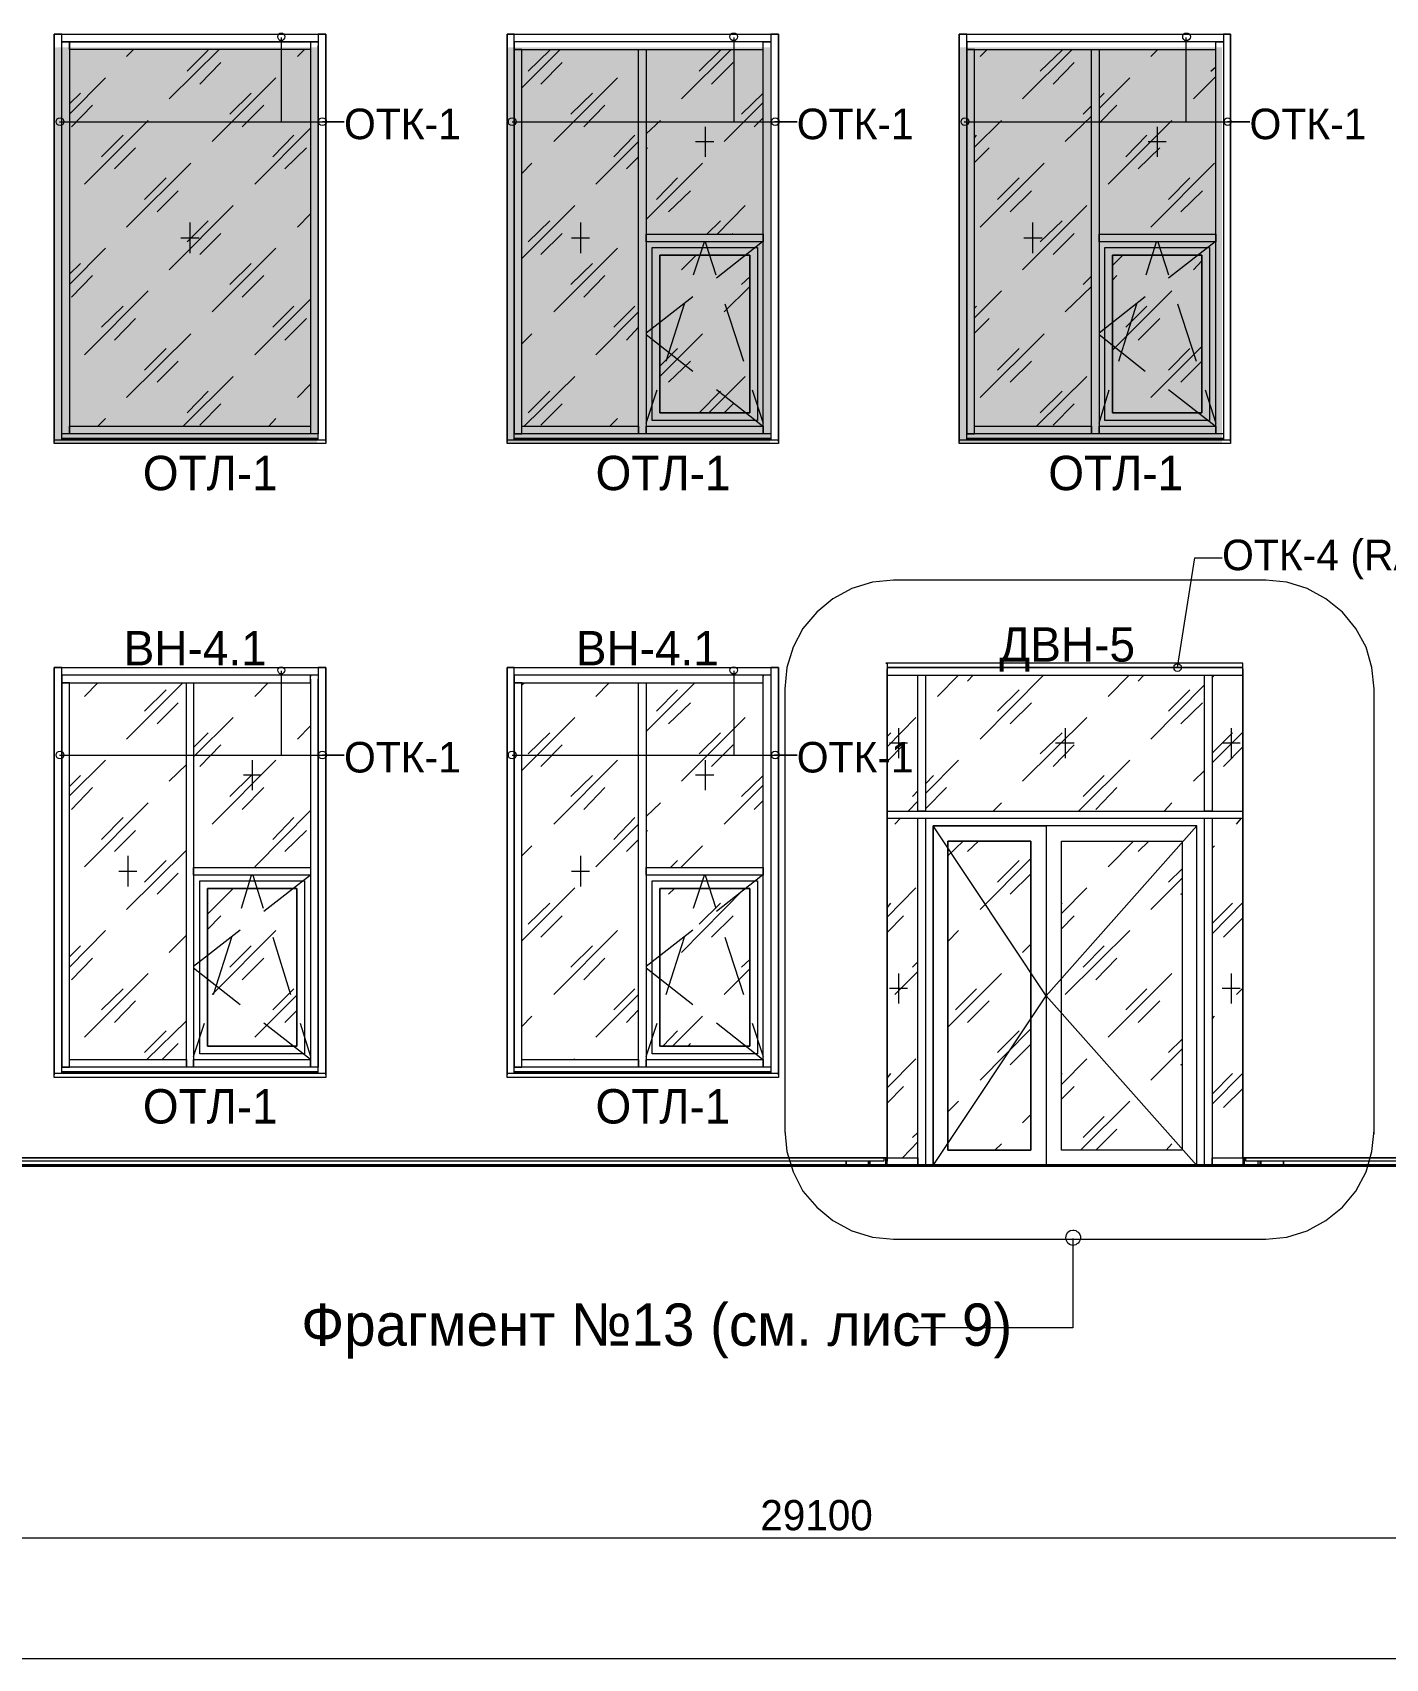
# Model space of a CAD drawing. Header units: millimetres. Extents: x 2294 to 908349, y -83289 to 219220.
# Drawn here: x 379870 to 389132, y 12068 to 23201 of the extents above; entities that cross this region are included whole.
import ezdxf

# ---------------------------------------------------------------- set-up
doc = ezdxf.new("R2010")
doc.units = ezdxf.units.MM
doc.layers.add('PDF _Геометрия', color=7, linetype='Continuous')
doc.layers.add('PDF _Текст', color=7, linetype='Continuous')

msp = doc.modelspace()

# ---------------------------------------------------------------- hatches: boundary and pattern name
at = {"transparency": 33554551}
h = msp.add_hatch(color=3, dxfattribs=at)
h.dxf.hatch_style = 1
h.paths.add_polyline_path([(380019.4, 23100.3), (381818.4, 23100.3), (381818.4, 20386.9), (380019.4, 20386.9)])
h = msp.add_hatch(color=3, dxfattribs=at)
h.dxf.hatch_style = 1
h.paths.add_polyline_path([(383118.8, 23100.3), (384917.8, 23100.3), (384917.8, 20386.9), (383118.8, 20386.9)])
h = msp.add_hatch(color=3, dxfattribs=at)
h.dxf.hatch_style = 1
h.paths.add_polyline_path([(386213.9, 23100.3), (388012.9, 23100.3), (388012.9, 20386.9), (386213.9, 20386.9)])

# ---------------------------------------------------------------- linework, layer by layer
at = {"layer": 'PDF _Геометрия', "lineweight": 9}
for points in [[(388154.9, 15495.1), (388176.7, 15495.1), (392255.4, 15495.1), (392255.4, 18852.5), (394423.7, 18852.5), (394423.7, 15495.1), (395044.5, 15495.1), (395044.5, 18852.5), (396487.1, 18852.5), (396487.1, 15495.1), (399743.9, 15495.1), (399743.9, 27525.7), (399743.9, 29698.4), (399743.9, 15442.7)], [(385956, 18852.5), (387918.8, 18852.5), (388154.9, 18852.5), (385719.9, 18852.5), (388154.9, 18852.5), (388154.9, 18883.1), (385719.9, 18883.1), (385719.9, 18852.5), (385719.9, 15495.1), (369833.6, 15495.1), (369833.6, 27525.7), (369811.7, 27525.7), (369811.7, 15495.1), (333086.1, 15495.1)], [(380071.8, 20408.8), (380071.8, 20478.7), (380071.8, 23110.4), (380071.8, 23189.1), (380019.4, 23189.1), (380019.4, 23110.4), (380019.4, 20478.7), (380019.4, 20400), (380019.4, 23189.1), (381877.3, 23189.1), (381877.3, 20400), (381877.3, 20478.7), (381877.3, 23110.4), (381877.3, 23189.1), (381824.8, 23189.1), (381824.8, 23110.4)], [(381571.3, 23167.2), (381571.3, 22590.2), (382004, 22590.2), (381855.4, 22590.2)], [(383166.9, 20408.8), (383166.9, 20478.7), (383166.9, 21794.6), (383166.9, 20452.5), (383219.3, 20452.5), (383219.3, 21794.6), (383219.3, 23084.2), (383166.9, 23084.2), (383166.9, 21794.6), (383166.9, 23110.4), (383166.9, 23189.1), (383118.8, 23189.1), (383118.8, 23110.4), (383118.8, 21794.6), (383118.8, 20478.7), (383118.8, 20400), (383118.8, 23189.1), (384976.7, 23189.1), (384976.7, 20400), (384976.7, 20478.7), (384976.7, 21794.6), (384976.7, 23110.4), (384976.7, 23189.1), (384924.3, 23189.1), (384924.3, 23110.4), (384924.3, 21794.6), (384924.3, 20478.7), (384924.3, 20408.8)], [(384670.7, 23167.2), (384670.7, 22590.2), (385103.5, 22590.2), (384950.5, 22590.2)], [(386266.3, 20408.8), (386266.3, 20478.7), (386266.3, 21794.6), (386266.3, 20452.5), (386318.8, 20452.5), (386318.8, 21794.6), (386318.8, 23084.2), (386266.3, 23084.2), (386266.3, 21794.6), (386266.3, 23110.4), (386266.3, 23189.1), (386213.9, 23189.1), (386213.9, 23110.4), (386213.9, 21794.6), (386213.9, 20478.7), (386213.9, 20400), (386213.9, 23189.1), (388071.8, 23189.1), (388071.8, 20400), (388071.8, 20478.7), (388071.8, 21794.6), (388071.8, 23110.4), (388071.8, 23189.1), (388023.7, 23189.1), (388023.7, 23110.4), (388023.7, 21794.6), (388023.7, 20478.7), (388023.7, 20408.8)], [(387765.8, 23167.2), (387765.8, 22590.2), (388202.9, 22590.2), (388049.9, 22590.2)], [(381824.8, 20452.5), (380071.8, 20452.5), (380071.8, 23110.4), (380071.8, 23136.6), (380124.3, 23136.6), (380124.3, 23110.4), (380124.3, 20452.5), (380071.8, 20452.5)], [(380513.3, 23036.1), (380561.4, 23084.2)], [(380806.2, 22747.6), (381147.2, 23084.2)], [(380928.6, 22935.5), (381072.9, 23079.8)], [(381684.9, 23036.1), (381733, 23084.2)], [(381772.4, 23136.6), (381824.8, 23136.6)], [(381772.4, 23136.6), (381772.4, 23110.4)], [(381772.4, 23110.4), (381772.4, 20452.5)], [(381824.8, 20408.8), (381824.8, 20478.7), (381824.8, 23110.4), (381824.8, 20452.5)], [(383219.3, 22821.9), (383481.6, 23084.2)], [(383263.1, 22935.5), (383411.7, 23079.8)], [(384312.2, 22747.6), (384653.2, 23084.2)], [(384434.6, 22935.5), (384578.9, 23079.8)], [(386358.1, 23036.1), (386406.2, 23084.2)], [(386646.7, 22747.6), (386987.6, 23084.2)], [(386769.1, 22935.5), (386917.7, 23079.8)], [(387525.3, 23036.1), (387573.4, 23084.2)], [(381016.1, 22848.1), (381160.3, 22996.8)], [(383350.5, 22848.1), (383494.8, 22996.8)], [(384517.7, 22848.1), (384666.3, 22996.8)], [(386856.5, 22848.1), (387000.8, 22996.8)], [(387936.3, 22935.5), (387971.2, 22966.2)], [(380124.3, 22642.7), (380369.1, 22891.8)], [(381099.1, 22454.7), (381536.3, 22891.8)], [(383437.9, 22454.7), (383875.1, 22891.8)], [(387171.2, 22682), (387381.1, 22891.8)], [(387818.2, 22747.6), (387971.2, 22900.6)], [(380124.3, 22712.6), (380198.6, 22786.9)], [(381221.5, 22642.7), (381365.8, 22786.9)], [(383556, 22642.7), (383704.6, 22786.9)], [(384605.1, 22454.7), (384871.8, 22721.3)], [(384723.2, 22642.7), (384871.8, 22786.9)], [(387171.2, 22751.9), (387206.2, 22786.9)], [(380137.4, 22555.2), (380281.6, 22703.9)], [(381304.6, 22555.2), (381453.2, 22703.9)], [(383643.4, 22555.2), (383787.6, 22703.9)], [(384810.6, 22555.2), (384871.8, 22616.4)], [(386939.6, 22454.7), (387118.8, 22629.5)], [(387062, 22642.7), (387118.8, 22699.5)], [(387171.2, 22581.5), (387293.7, 22703.9)], [(380054.3, 22590.2), (382004, 22590.2)], [(380224.8, 22161.8), (380662, 22598.9)], [(380342.8, 22349.8), (380491.5, 22498.4)], [(381392, 22161.8), (381772.4, 22546.5)], [(381514.4, 22349.8), (381658.7, 22498.4)], [(383153.8, 22590.2), (385103.5, 22590.2)], [(383848.9, 22349.8), (383993.1, 22498.4)], [(384071.8, 22507.1), (384168, 22598.9)], [(384474, 22555.2), (384474, 22349.8)], [(386248.8, 22590.2), (388202.9, 22590.2)], [(386318.8, 22415.3), (386502.4, 22598.9)], [(386318.8, 22480.9), (386331.9, 22498.4)], [(387232.5, 22161.8), (387669.6, 22598.9)], [(387354.9, 22349.8), (387499.1, 22498.4)], [(387569.1, 22555.2), (387569.1, 22349.8)], [(380430.3, 22266.7), (380574.5, 22411)], [(381597.5, 22266.7), (381746.1, 22411)], [(383726.4, 22161.8), (384019.3, 22454.7)], [(384071.8, 22402.2), (384080.5, 22411)], [(384408.4, 22454.7), (384535.2, 22454.7)], [(386318.8, 22310.4), (386419.3, 22411)], [(387437.9, 22266.7), (387586.5, 22411)], [(387507.9, 22454.7), (387630.3, 22454.7)], [(380513.3, 21868.9), (380954.9, 22306)], [(383219.3, 22236.1), (383289.3, 22306)], [(383936.3, 22266.7), (384019.3, 22349.8)], [(384071.8, 21921.3), (384456.5, 22306)], [(386358.1, 21868.9), (386795.3, 22306)], [(387525.3, 21868.9), (387962.5, 22306)], [(380635.7, 22056.9), (380784.4, 22205.5)], [(384141.7, 22056.9), (384286, 22205.5)], [(386476.2, 22056.9), (386624.8, 22205.5)], [(387647.7, 22056.9), (387792, 22205.5)], [(380723.2, 21973.8), (380867.4, 22118.1)], [(384224.8, 21973.8), (384373.4, 22118.1)], [(386563.6, 21973.8), (386707.9, 22118.1)], [(387730.8, 21973.8), (387879.4, 22118.1)], [(380806.2, 21576), (381243.4, 22017.5)], [(381684.9, 21868.9), (381772.4, 21960.7)], [(383219.3, 21654.7), (383582.2, 22017.5)], [(384557, 21820.8), (384749.4, 22017.5)], [(386646.7, 21576), (387088.2, 22017.5)], [(380928.6, 21768.3), (381072.9, 21912.6)], [(380946.1, 21899.5), (380946.1, 21689.7)], [(381016.1, 21680.9), (381160.3, 21825.2)], [(383263.1, 21768.3), (383411.7, 21912.6)], [(383350.5, 21680.9), (383494.8, 21825.2)], [(383621.5, 21899.5), (383621.5, 21689.7)], [(384487.1, 21820.8), (384578.9, 21912.6)], [(384657.6, 21820.8), (384666.3, 21825.2)], [(386716.6, 21899.5), (386716.6, 21689.7)], [(386769.1, 21768.3), (386917.7, 21912.6)], [(386856.5, 21680.9), (387000.8, 21825.2)], [(380124.3, 21475.4), (380369.1, 21724.6)], [(380884.9, 21794.6), (381011.7, 21794.6)], [(381099.1, 21287.5), (381536.3, 21724.6)], [(383437.9, 21287.5), (383875.1, 21724.6)], [(383560.3, 21794.6), (383682.7, 21794.6)], [(384395.3, 21541), (384469.6, 21768.3)], [(384474, 21768.3), (384548.3, 21541)], [(384867.4, 21768.3), (384552.7, 21519.2)], [(386655.4, 21794.6), (386782.2, 21794.6)], [(387494.7, 21541), (387564.7, 21768.3)], [(387573.4, 21768.3), (387647.7, 21541)], [(387966.9, 21768.3), (387647.7, 21519.2)], [(380124.3, 21545.4), (380198.6, 21619.7)], [(381221.5, 21475.4), (381365.8, 21619.7)], [(383556, 21475.4), (383704.6, 21619.7)], [(384312.2, 21576), (384412.8, 21676.5)], [(387263.1, 21606.6), (387333, 21676.5)], [(387818.2, 21576), (387875.1, 21637.2)], [(380137.4, 21388), (380281.6, 21536.6)], [(381304.6, 21388), (381453.2, 21536.6)], [(383643.4, 21388), (383787.6, 21536.6)], [(384723.2, 21475.4), (384780, 21527.9)], [(387062, 21475.4), (387118.8, 21532.3)], [(387263.1, 21506), (387293.7, 21536.6)], [(380224.8, 20994.6), (380662, 21431.7)], [(384390.9, 21392.4), (384071.8, 21143.2)], [(384163.6, 21431.7), (384168, 21431.7)], [(384605.1, 21287.5), (384780, 21462.3)], [(386318.8, 21248.1), (386502.4, 21431.7)], [(386939.6, 21287.5), (387118.8, 21462.3)], [(387486, 21392.4), (387171.2, 21143.2)], [(387263.1, 21025.2), (387669.6, 21431.7)], [(380342.8, 21182.5), (380491.5, 21326.8)], [(381392, 20994.6), (381772.4, 21374.9)], [(381514.4, 21182.5), (381658.7, 21326.8)], [(383726.4, 20994.6), (384019.3, 21287.5)], [(383848.9, 21182.5), (383993.1, 21326.8)], [(384207.3, 20950.9), (384334.1, 21344.3)], [(384609.5, 21344.3), (384736.3, 20950.9)], [(386318.8, 21313.7), (386331.9, 21326.8)], [(387306.8, 20950.9), (387429.2, 21344.3)], [(387354.9, 21182.5), (387499.1, 21326.8)], [(387709, 21344.3), (387835.7, 20950.9)], [(380430.3, 21095.1), (380574.5, 21243.8)], [(381597.5, 21095.1), (381746.1, 21243.8)], [(383936.3, 21095.1), (384019.3, 21182.5)], [(386318.8, 21143.2), (386419.3, 21243.8)], [(387437.9, 21095.1), (387586.5, 21243.8)], [(380513.3, 20701.7), (380954.9, 21138.8)], [(383219.3, 21068.9), (383289.3, 21138.8)], [(384390.9, 20880.9), (384071.8, 21130.1)], [(384163.6, 20845.9), (384456.5, 21138.8)], [(386358.1, 20701.7), (386795.3, 21138.8)], [(387486, 20880.9), (387171.2, 21130.1)], [(387525.3, 20701.7), (387875.1, 21051.4)], [(380635.7, 20889.7), (380784.4, 21038.3)], [(380723.2, 20806.6), (380867.4, 20950.9)], [(384163.6, 20915.9), (384286, 21038.3)], [(384224.8, 20806.6), (384373.4, 20950.9)], [(386476.2, 20889.7), (386624.8, 21038.3)], [(386563.6, 20806.6), (386707.9, 20950.9)], [(387647.7, 20889.7), (387792, 21038.3)], [(387730.8, 20806.6), (387875.1, 20950.9)], [(380902.4, 20505), (381243.4, 20845.9)], [(383236.8, 20505), (383582.2, 20845.9)], [(384500.2, 20596.8), (384749.4, 20845.9)], [(386742.8, 20505), (387088.2, 20845.9)], [(380928.6, 20596.8), (381072.9, 20745.4)], [(381684.9, 20701.7), (381772.4, 20793.5)], [(383263.1, 20596.8), (383411.7, 20745.4)], [(384071.8, 20526.8), (384146.1, 20754.1)], [(384434.6, 20596.8), (384578.9, 20745.4)], [(384867.4, 20505), (384552.7, 20754.1)], [(384797.5, 20754.1), (384871.8, 20526.8)], [(386769.1, 20596.8), (386917.7, 20745.4)], [(387171.2, 20526.8), (387241.2, 20754.1)], [(387966.9, 20505), (387647.7, 20754.1)], [(387896.9, 20754.1), (387971.2, 20526.8)], [(381016.1, 20513.7), (381160.3, 20658)], [(383350.5, 20513.7), (383494.8, 20658)], [(384605.1, 20596.8), (384666.3, 20658)], [(386856.5, 20513.7), (387000.8, 20658)], [(380316.6, 20505), (380369.1, 20557.4)], [(381488.2, 20505), (381536.3, 20557.4)], [(383822.6, 20505), (383875.1, 20557.4)], [(381877.3, 20413.2), (381877.3, 20408.8), (380019.4, 20408.8), (380019.4, 20413.2)], [(381877.3, 20408.8), (381877.3, 20386.9), (380019.4, 20386.9), (380019.4, 20408.8)], [(380019.4, 20386.9), (380019.4, 20391.3)], [(381824.8, 20421.9), (380071.8, 20421.9), (381824.8, 20421.9)], [(381824.8, 20421.9), (380071.8, 20421.9)], [(381824.8, 20452.5), (381772.4, 20452.5)], [(381877.3, 20391.3), (381877.3, 20386.9)], [(384976.7, 20413.2), (384976.7, 20408.8), (383118.8, 20408.8), (383118.8, 20413.2)], [(384976.7, 20408.8), (384976.7, 20386.9), (383118.8, 20386.9), (383118.8, 20408.8)], [(383118.8, 20386.9), (383118.8, 20391.3)], [(384924.3, 20452.5), (383166.9, 20452.5)], [(384924.3, 20421.9), (383166.9, 20421.9), (384924.3, 20421.9)], [(384924.3, 20421.9), (383166.9, 20421.9)], [(384976.7, 20391.3), (384976.7, 20386.9)], [(388071.8, 20413.2), (388071.8, 20408.8), (386213.9, 20408.8), (386213.9, 20413.2)], [(388071.8, 20408.8), (388071.8, 20386.9), (386213.9, 20386.9), (386213.9, 20408.8)], [(386213.9, 20386.9), (386213.9, 20391.3)], [(388023.7, 20452.5), (386266.3, 20452.5)], [(388023.7, 20421.9), (386266.3, 20421.9), (388023.7, 20421.9)], [(388023.7, 20421.9), (386266.3, 20421.9)], [(388071.8, 20391.3), (388071.8, 20386.9)], [(387709, 18852.5), (387827, 19604.4), (388015, 19604.4)], [(389055.4, 15656.9), (389055.4, 18708.2), (389037.9, 18852.5), (388998.6, 18992.4), (388928.6, 19119.2), (388836.8, 19232.8), (388723.2, 19324.6), (388596.4, 19394.6), (388456.5, 19438.3), (388312.2, 19451.4), (385763.6, 19451.4), (385619.3, 19438.3), (385479.4, 19394.6), (385348.3, 19324.6), (385239, 19232.8), (385142.8, 19119.2), (385077.3, 18992.4), (385033.5, 18852.5), (385020.4, 18708.2), (385020.4, 15670)], [(380071.8, 16072.2), (380071.8, 16142.1), (380071.8, 17458), (380071.8, 16115.9), (380124.3, 16115.9), (380124.3, 17458), (380124.3, 18747.6), (380071.8, 18747.6), (380071.8, 17458), (380071.8, 18773.8), (380071.8, 18852.5), (380019.4, 18852.5), (380019.4, 18773.8), (380019.4, 17458), (380019.4, 16142.1), (380019.4, 16063.4), (380019.4, 18852.5), (381877.3, 18852.5), (381877.3, 16063.4), (381877.3, 16142.1), (381877.3, 17458), (381877.3, 18773.8), (381877.3, 18852.5), (381824.8, 18852.5), (381824.8, 18773.8)], [(381571.3, 18830.6), (381571.3, 18253.6), (382004, 18253.6), (381855.4, 18253.6)], [(383166.9, 16072.2), (383166.9, 16142.1), (383166.9, 17458), (383166.9, 16115.9), (383219.3, 16115.9), (383219.3, 17458), (383219.3, 18747.6), (383166.9, 18747.6), (383166.9, 17458), (383166.9, 18773.8), (383166.9, 18852.5), (383118.8, 18852.5), (383118.8, 18773.8), (383118.8, 17458), (383118.8, 16142.1), (383118.8, 16063.4), (383118.8, 18852.5), (384976.7, 18852.5), (384976.7, 16063.4), (384976.7, 16142.1), (384976.7, 17458), (384976.7, 18773.8), (384976.7, 18852.5), (384924.3, 18852.5), (384924.3, 18773.8), (384924.3, 17458), (384924.3, 16115.9), (384871.8, 16115.9), (384871.8, 17458), (384871.8, 18773.8)], [(384670.7, 18830.6), (384670.7, 18253.6), (385103.5, 18253.6), (384950.5, 18253.6)], [(385719.9, 15495.1), (385719.9, 15473.3), (385715.5, 15473.3), (385711.1, 15477.6), (385711.1, 15482), (385715.5, 15477.6), (385715.5, 15495.1), (385711.1, 15495.1), (385698, 15495.1), (385711.1, 15495.1), (385711.1, 15442.7), (385711.1, 15495.1), (385719.9, 15495.1), (385929.7, 15495.1), (385929.7, 15442.7), (385719.9, 15442.7), (385719.9, 18843.8)], [(385711.1, 18883.1), (385719.9, 18883.1), (385711.1, 18883.1)], [(385719.9, 18883.1), (385719.9, 18883.1)], [(388154.9, 18843.8), (388154.9, 15442.7), (387945, 15442.7), (387945, 15495.1), (388154.9, 15495.1), (388154.9, 18852.5)], [(380224.8, 18655.8), (380316.6, 18747.6)], [(380513.3, 18362.9), (380898, 18747.6)], [(381772.4, 18773.8), (381772.4, 17458), (381772.4, 16115.9), (380972.4, 16115.9), (380972.4, 16168.4), (381772.4, 16168.4)], [(381392, 18655.8), (381483.8, 18747.6)], [(381824.8, 16072.2), (381824.8, 16142.1), (381824.8, 17458), (381824.8, 18773.8), (381824.8, 17458), (381824.8, 16115.9), (381772.4, 16115.9), (381772.4, 16168.4), (381453.2, 16417.5)], [(381772.4, 18800), (381772.4, 18791.3)], [(383219.3, 18734.5), (383236.8, 18747.6)], [(383726.4, 18655.8), (383818.3, 18747.6)], [(384071.8, 18415.3), (384404, 18747.6)], [(384871.8, 18800), (384871.8, 18791.3)], [(384924.3, 18773.8), (384924.3, 17458), (384924.3, 16142.1), (384924.3, 16072.2)], [(385719.9, 18800), (385956, 18800), (387918.8, 18800), (388154.9, 18800)], [(386065.2, 18655.8), (386209.5, 18800)], [(386270.7, 18760.7), (386310, 18800)], [(386358.1, 18362.9), (386790.9, 18800)], [(387232.5, 18655.8), (387376.7, 18800)], [(387437.9, 18760.7), (387477.3, 18800)], [(387525.3, 18362.9), (387892.6, 18734.5)], [(387945, 18782.6), (387958.1, 18800)], [(380635.7, 18555.2), (380784.4, 18699.5)], [(380723.2, 18467.8), (380867.4, 18612.1)], [(384141.7, 18555.2), (384286, 18699.5)], [(384224.8, 18467.8), (384373.4, 18612.1)], [(386476.2, 18555.2), (386624.8, 18699.5)], [(386563.6, 18467.8), (386707.9, 18612.1)], [(387647.7, 18555.2), (387792, 18699.5)], [(387730.8, 18467.8), (387879.4, 18612.1)], [(380972.4, 18240.5), (381243.4, 18511.5)], [(383219.3, 18148.7), (383582.2, 18511.5)], [(384312.2, 18074.4), (384749.4, 18511.5)], [(385719.9, 18310.4), (385916.6, 18511.5)], [(386646.7, 18074.4), (387088.2, 18511.5)], [(380972.4, 18306.1), (381072.9, 18406.6)], [(381684.9, 18362.9), (381772.4, 18454.7)], [(383263.1, 18262.3), (383411.7, 18406.6)], [(384434.6, 18262.3), (384578.9, 18406.6)], [(385719.9, 18380.4), (385746.1, 18406.6)], [(385798.6, 18437.2), (385798.6, 18231.7)], [(386769.1, 18262.3), (386917.7, 18406.6)], [(386939.6, 18437.2), (386939.6, 18231.7)], [(387945, 18201.1), (388154.9, 18411)], [(387945, 18266.7), (388084.9, 18406.6)], [(388076.2, 18437.2), (388076.2, 18231.7)], [(381016.1, 18174.9), (381160.3, 18323.5)], [(383350.5, 18174.9), (383494.8, 18323.5)], [(384517.7, 18174.9), (384666.3, 18323.5)], [(385719.9, 18209.9), (385833.5, 18323.5)], [(385737.4, 18336.7), (385859.8, 18336.7)], [(386856.5, 18174.9), (387000.8, 18323.5)], [(386874, 18336.7), (387000.8, 18336.7)], [(388015, 18336.7), (388137.4, 18336.7)], [(388023.7, 18174.9), (388154.9, 18310.4)], [(380054.3, 18253.6), (382004, 18253.6)], [(380124.3, 17973.8), (380369.1, 18218.6)], [(380806.2, 18074.4), (380924.3, 18188)], [(381099.1, 17781.5), (381536.3, 18218.6)], [(381374.5, 18218.6), (381374.5, 18013.2)], [(383153.8, 18253.6), (385103.5, 18253.6)], [(383437.9, 17781.5), (383875.1, 18218.6)], [(384474, 18218.6), (384474, 18013.2)], [(385982.2, 17991.3), (386209.5, 18218.6)], [(387031.4, 17868.9), (387381.1, 18218.6)], [(387818.2, 18074.4), (387892.6, 18148.7)], [(380124.3, 18039.4), (380198.6, 18113.7)], [(381221.5, 17969.4), (381365.8, 18113.7)], [(381313.3, 18118.1), (381435.7, 18118.1)], [(383556, 17969.4), (383704.6, 18113.7)], [(384408.4, 18118.1), (384535.2, 18118.1)], [(384605.1, 17781.5), (384871.8, 18048.1)], [(384723.2, 17969.4), (384871.8, 18113.7)], [(385982.2, 18056.9), (386039, 18113.7)], [(387062, 17969.4), (387206.2, 18113.7)], [(380137.4, 17882), (380281.6, 18030.6)], [(380224.8, 17488.6), (380662, 17925.7)], [(381304.6, 17882), (381453.2, 18030.6)], [(383643.4, 17882), (383787.6, 18030.6)], [(384071.8, 17833.9), (384168, 17925.7)], [(384810.6, 17882), (384871.8, 17943.2)], [(385864.1, 17868.9), (385929.7, 17938.8)], [(385894.7, 17969.4), (385929.7, 18008.8)], [(385982.2, 17886.4), (386126.4, 18030.6)], [(386445.6, 17868.9), (386502.4, 17925.7)], [(387149.4, 17882), (387293.7, 18030.6)], [(387617.1, 17868.9), (387669.6, 17925.7)], [(380342.8, 17676.5), (380491.5, 17825.2)], [(381392, 17488.6), (381772.4, 17873.3)], [(381514.4, 17676.5), (381658.7, 17825.2)], [(383848.9, 17676.5), (383993.1, 17825.2)], [(385719.9, 17868.9), (385956, 17868.9), (387918.8, 17868.9), (388154.9, 17868.9)], [(385719.9, 17820.8), (385956, 17820.8), (387918.8, 17820.8), (388154.9, 17820.8)], [(385772.3, 17781.5), (385811.7, 17820.8)], [(388111.1, 17781.5), (388146.1, 17820.8)], [(380430.3, 17593.5), (380574.5, 17737.7)], [(381597.5, 17593.5), (381746.1, 17737.7)], [(383726.4, 17488.6), (384019.3, 17781.5)], [(384071.8, 17729), (384080.5, 17737.7)], [(387840.1, 17768.3), (386808.4, 16605.5), (387840.1, 15442.7), (387840.1, 17768.3), (386034.6, 17768.3), (386034.6, 15442.7), (386034.6, 17768.3), (386808.4, 17768.3), (386808.4, 15442.7), (386034.6, 15442.7), (386808.4, 16605.5), (386034.6, 17768.3)], [(380513.3, 17195.7), (380924.3, 17602.2)], [(383219.3, 17562.9), (383289.3, 17632.8)], [(383936.3, 17593.5), (384019.3, 17676.5)], [(384307.9, 17484.2), (384456.5, 17632.8)], [(386135.2, 17562.9), (386240.1, 17663.4)], [(386270.7, 17593.5), (386345, 17663.4)], [(387232.5, 17488.6), (387407.3, 17663.4)], [(387437.9, 17593.5), (387512.2, 17663.4)], [(387945, 17615.3), (387962.5, 17632.8)], [(380522.1, 17562.9), (380522.1, 17353)], [(380635.7, 17383.7), (380784.4, 17532.3)], [(383621.5, 17562.9), (383621.5, 17353)], [(384237.9, 17484.2), (384286, 17532.3)], [(386358.1, 17195.7), (386703.5, 17545.4)], [(386476.2, 17383.7), (386624.8, 17532.3)], [(380460.9, 17458), (380583.3, 17458)], [(380723.2, 17300.6), (380867.4, 17444.9)], [(381300.2, 17204.4), (381370.2, 17431.7)], [(381378.9, 17431.7), (381448.9, 17204.4)], [(381772.4, 17431.7), (381453.2, 17182.6)], [(383560.3, 17458), (383682.7, 17458)], [(384395.3, 17204.4), (384469.6, 17431.7)], [(384474, 17431.7), (384548.3, 17204.4)], [(384867.4, 17431.7), (384552.7, 17182.6)], [(386563.6, 17300.6), (386703.5, 17440.5)], [(387525.3, 17195.7), (387739.6, 17409.9)], [(387647.7, 17383.7), (387739.6, 17475.5)], [(381068.5, 17165.1), (381243.4, 17339.9)], [(383219.3, 16981.5), (383582.2, 17344.3)], [(384224.8, 17300.6), (384264.2, 17339.9)], [(384312.2, 16902.8), (384745, 17339.9)], [(385719.9, 17143.2), (385916.6, 17344.3)], [(386913.3, 17169.4), (387088.2, 17344.3)], [(387730.8, 17300.6), (387739.6, 17305)], [(381068.5, 17230.6), (381072.9, 17239.4)], [(381068.5, 17060.2), (381160.3, 17152)], [(383263.1, 17095.1), (383411.7, 17239.4)], [(383350.5, 17007.7), (383494.8, 17152)], [(384434.6, 17095.1), (384578.9, 17239.4)], [(384517.7, 17007.7), (384666.3, 17152)], [(385719.9, 17208.8), (385746.1, 17239.4)], [(385719.9, 17038.3), (385833.5, 17152)], [(386913.3, 17235), (386917.7, 17239.4)], [(386913.3, 17064.5), (387000.8, 17152)], [(387945, 17029.6), (388154.9, 17243.8)], [(387945, 17099.5), (388084.9, 17239.4)], [(380124.3, 16802.2), (380369.1, 17051.4)], [(381291.5, 17055.8), (380972.4, 16806.6)], [(381099.1, 16614.3), (381536.3, 17051.4)], [(383437.9, 16614.3), (383875.1, 17051.4)], [(384390.9, 17055.8), (384071.8, 16806.6)], [(386135.2, 16977.1), (386209.5, 17051.4)], [(386939.6, 16614.3), (387381.1, 17051.4)], [(388023.7, 17007.7), (388154.9, 17138.8)], [(380124.3, 16872.2), (380198.6, 16946.5)], [(380806.2, 16902.8), (380924.3, 17020.8)], [(381107.9, 16614.3), (381234.7, 17007.7)], [(381221.5, 16802.2), (381365.8, 16946.5)], [(381514.4, 17007.7), (381636.8, 16614.3)], [(383556, 16802.2), (383704.6, 16946.5)], [(384207.3, 16614.3), (384334.1, 17007.7)], [(384609.5, 17007.7), (384736.3, 16614.3)], [(386646.7, 16902.8), (386703.5, 16959.6)], [(387062, 16802.2), (387206.2, 16946.5)], [(380137.4, 16714.8), (380281.6, 16863.4)], [(381304.6, 16714.8), (381453.2, 16863.4)], [(383643.4, 16714.8), (383787.6, 16863.4)], [(384723.2, 16802.2), (384780, 16854.7)], [(385894.7, 16802.2), (385929.7, 16837.2)], [(387149.4, 16714.8), (387293.7, 16863.4)], [(380224.8, 16321.4), (380662, 16758.5)], [(381291.5, 16544.3), (380972.4, 16793.5)], [(384390.9, 16544.3), (384071.8, 16793.5)], [(384163.6, 16758.5), (384168, 16758.5)], [(384605.1, 16614.3), (384780, 16789.1)], [(385772.3, 16614.3), (385929.7, 16771.6)], [(385798.6, 16758.5), (385798.6, 16553.1)], [(386135.2, 16391.3), (386502.4, 16758.5)], [(387232.5, 16321.4), (387669.6, 16758.5)], [(388076.2, 16758.5), (388076.2, 16553.1)], [(380342.8, 16509.3), (380491.5, 16653.6)], [(381392, 16321.4), (381680.6, 16609.9)], [(381514.4, 16509.3), (381658.7, 16653.6)], [(383726.4, 16321.4), (384019.3, 16614.3)], [(383848.9, 16509.3), (383993.1, 16653.6)], [(385737.4, 16658), (385859.8, 16658)], [(386187.6, 16509.3), (386331.9, 16653.6)], [(387354.9, 16509.3), (387499.1, 16653.6)], [(388015, 16658), (388137.4, 16658)], [(388111.1, 16614.3), (388154.9, 16658)], [(380430.3, 16421.9), (380574.5, 16570.5)], [(381597.5, 16421.9), (381680.6, 16505)], [(383936.3, 16421.9), (384019.3, 16509.3)], [(386270.7, 16421.9), (386419.3, 16570.5)], [(387437.9, 16421.9), (387586.5, 16570.5)], [(380653.2, 16168.4), (380924.3, 16435)], [(380972.4, 16190.2), (381046.7, 16417.5)], [(381702.4, 16417.5), (381772.4, 16190.2)], [(383219.3, 16395.7), (383289.3, 16465.6)], [(384071.8, 16190.2), (384146.1, 16417.5)], [(384251, 16260.2), (384456.5, 16465.6)], [(384867.4, 16168.4), (384552.7, 16417.5)], [(384797.5, 16417.5), (384871.8, 16190.2)], [(386358.1, 16028.5), (386703.5, 16378.2)], [(387945, 16448.1), (387962.5, 16465.6)], [(380635.7, 16216.4), (380784.4, 16365.1)], [(380758.1, 16168.4), (380867.4, 16277.6)], [(384185.5, 16260.2), (384286, 16365.1)], [(384356, 16260.2), (384373.4, 16277.6)], [(386476.2, 16216.4), (386624.8, 16365.1)], [(386563.6, 16133.4), (386703.5, 16273.3)], [(387647.7, 16216.4), (387739.6, 16308.2)], [(383573.4, 16168.4), (383582.2, 16172.7)], [(385719.9, 15976), (385916.6, 16172.7)], [(386913.3, 15997.9), (387088.2, 16172.7)], [(387525.3, 16028.5), (387739.6, 16242.7)], [(381877.3, 16076.5), (381877.3, 16072.2), (380019.4, 16072.2), (380019.4, 16076.5)], [(381877.3, 16072.2), (381877.3, 16045.9), (380019.4, 16045.9), (380019.4, 16072.2)], [(380019.4, 16050.3), (380019.4, 16054.7)], [(381824.8, 16115.9), (380071.8, 16115.9)], [(381824.8, 16085.3), (380071.8, 16085.3), (381824.8, 16085.3)], [(381824.8, 16085.3), (380071.8, 16085.3)], [(381877.3, 16054.7), (381877.3, 16050.3)], [(384976.7, 16076.5), (384976.7, 16072.2), (383118.8, 16072.2), (383118.8, 16076.5)], [(384976.7, 16072.2), (384976.7, 16045.9), (383118.8, 16045.9), (383118.8, 16072.2)], [(383118.8, 16050.3), (383118.8, 16054.7)], [(384924.3, 16115.9), (383166.9, 16115.9)], [(384924.3, 16085.3), (383166.9, 16085.3), (384924.3, 16085.3)], [(384924.3, 16085.3), (383166.9, 16085.3)], [(384976.7, 16054.7), (384976.7, 16050.3)], [(385719.9, 16041.6), (385746.1, 16072.2)], [(386913.3, 16067.8), (386917.7, 16072.2)], [(387730.8, 16133.4), (387739.6, 16137.8)], [(387945, 15862.3), (388154.9, 16076.5)], [(387945, 15932.3), (388084.9, 16072.2)], [(385719.9, 15871.1), (385833.5, 15984.7)], [(386913.3, 15897.3), (387000.8, 15984.7)], [(388023.7, 15840.5), (388154.9, 15971.6)], [(386135.2, 15809.9), (386209.5, 15884.2)], [(387044.5, 15547.6), (387381.1, 15884.2)], [(386646.7, 15735.6), (386703.5, 15792.4)], [(387062, 15635), (387206.2, 15779.3)], [(385020.4, 15683.1), (385033.5, 15538.8), (385077.3, 15399), (385142.8, 15267.8), (385239, 15158.5), (385348.3, 15066.7), (385479.4, 14996.8), (385619.3, 14953.1), (385763.6, 14939.9), (388312.2, 14939.9), (388456.5, 14953.1), (388596.4, 14996.8), (388723.2, 15066.7), (388836.8, 15158.5), (388928.6, 15267.8), (388998.6, 15399), (389037.9, 15538.8), (389055.4, 15683.1)], [(385824.8, 15495.1), (385929.7, 15604.4)], [(385894.7, 15635), (385929.7, 15670)], [(386458.7, 15547.6), (386502.4, 15591.3)], [(387149.4, 15547.6), (387293.7, 15691.9)], [(387630.3, 15547.6), (387669.6, 15591.3)], [(333086.1, 15495.1), (385698, 15495.1), (385698, 15473.3), (333086.1, 15473.3)], [(385698, 15482), (385698, 15477.6)], [(385711.1, 15495.1), (385711.1, 15495.1)], [(385711.1, 15495.1), (385711.1, 15495.1)], [(388159.2, 15477.6), (388159.2, 15477.6)], [(388176.7, 15495.1), (388163.6, 15495.1), (388176.7, 15495.1)], [(388163.6, 15495.1), (388163.6, 15495.1)], [(388176.7, 15477.6), (388176.7, 15482)], [(385615, 15442.7), (385593.1, 15442.7), (385593.1, 15473.3)], [(388272.9, 15473.3), (388272.9, 15442.7), (388259.8, 15442.7), (388259.8, 15473.3)], [(388281.6, 15442.7), (388281.6, 15473.3)], [(386992, 14944.3), (386992, 14332.3), (385903.5, 14332.3), (385894.7, 14332.3)], [(320570.3, 12894), (369536.3, 12894), (370104.6, 12894), (400277.2, 12894)], [(320570.3, 12067.8), (400277.2, 12067.8)]]:
    msp.add_lwpolyline(points, dxfattribs=at)
for points in [[(380098, 23136.6), (380071.8, 23136.6), (380071.8, 23189.1), (380098, 23189.1), (381824.8, 23189.1), (381824.8, 23136.6)], [(384045.6, 23136.6), (383166.9, 23136.6), (383166.9, 23084.2), (384045.6, 23084.2), (384871.8, 23084.2), (384871.8, 23136.6), (384045.6, 23136.6), (383193.1, 23136.6), (383166.9, 23136.6), (383166.9, 23189.1), (383193.1, 23189.1), (384045.6, 23189.1), (384898, 23189.1), (384924.3, 23189.1), (384924.3, 23136.6), (384898, 23136.6)], [(387145, 23136.6), (386266.3, 23136.6), (386266.3, 23084.2), (387145, 23084.2), (387971.2, 23084.2), (387971.2, 23136.6), (387145, 23136.6), (386292.6, 23136.6), (386266.3, 23136.6), (386266.3, 23189.1), (386292.6, 23189.1), (387145, 23189.1), (387997.5, 23189.1), (388023.7, 23189.1), (388023.7, 23136.6), (387997.5, 23136.6)], [(381772.4, 23084.2), (380124.3, 23084.2), (380124.3, 23136.6), (381772.4, 23136.6)], [(384071.8, 20452.5), (384019.3, 20452.5), (383219.3, 20452.5), (383219.3, 20505), (384019.3, 20505), (384019.3, 20452.5), (384019.3, 21794.6), (384019.3, 23084.2), (384071.8, 23084.2), (384071.8, 21794.6)], [(384871.8, 23110.4), (384871.8, 23136.6), (384924.3, 23136.6), (384924.3, 23110.4), (384924.3, 21794.6), (384924.3, 20452.5), (384871.8, 20452.5), (384871.8, 21794.6)], [(387171.2, 20452.5), (387118.8, 20452.5), (386318.8, 20452.5), (386318.8, 20505), (387118.8, 20505), (387118.8, 20452.5), (387118.8, 21794.6), (387118.8, 23084.2), (387171.2, 23084.2), (387171.2, 21794.6)], [(387971.2, 23110.4), (387971.2, 23136.6), (388023.7, 23136.6), (388023.7, 23110.4), (388023.7, 21794.6), (388023.7, 20452.5), (387971.2, 20452.5), (387971.2, 21794.6)], [(384871.8, 21768.3), (384071.8, 21768.3), (384071.8, 21820.8), (384871.8, 21820.8)], [(384111.1, 21729), (384832.5, 21729), (384832.5, 20544.3), (384111.1, 20544.3)], [(384832.5, 21729), (384832.5, 20544.3), (384111.1, 20544.3), (384111.1, 21729)], [(387971.2, 21768.3), (387171.2, 21768.3), (387171.2, 21820.8), (387971.2, 21820.8)], [(387210.6, 21729), (387927.5, 21729), (387927.5, 20544.3), (387210.6, 20544.3)], [(387927.5, 21729), (387927.5, 20544.3), (387210.6, 20544.3), (387210.6, 21729)], [(384780, 21676.5), (384163.6, 21676.5), (384163.6, 20596.8), (384780, 20596.8)], [(384163.6, 20596.8), (384163.6, 21676.5), (384780, 21676.5), (384780, 20596.8)], [(387875.1, 21676.5), (387263.1, 21676.5), (387263.1, 20596.8), (387875.1, 20596.8)], [(387263.1, 20596.8), (387263.1, 21676.5), (387875.1, 21676.5), (387875.1, 20596.8)], [(381772.4, 20452.5), (380124.3, 20452.5), (380124.3, 20505), (381772.4, 20505)], [(384871.8, 20452.5), (384071.8, 20452.5), (384071.8, 20505), (384871.8, 20505)], [(387971.2, 20452.5), (387171.2, 20452.5), (387171.2, 20505), (387971.2, 20505)], [(380946.1, 18800), (380071.8, 18800), (380071.8, 18747.6), (380946.1, 18747.6), (381772.4, 18747.6), (381772.4, 18800), (380946.1, 18800), (380098, 18800), (380071.8, 18800), (380071.8, 18852.5), (380098, 18852.5), (380946.1, 18852.5), (381798.6, 18852.5), (381824.8, 18852.5), (381824.8, 18800), (381798.6, 18800)], [(384045.6, 18800), (383166.9, 18800), (383166.9, 18747.6), (384045.6, 18747.6), (384871.8, 18747.6), (384871.8, 18800), (384045.6, 18800), (383193.1, 18800), (383166.9, 18800), (383166.9, 18852.5), (383193.1, 18852.5), (384045.6, 18852.5), (384898, 18852.5), (384924.3, 18852.5), (384924.3, 18800), (384898, 18800)], [(380972.4, 16115.9), (380924.3, 16115.9), (380124.3, 16115.9), (380124.3, 16168.4), (380924.3, 16168.4), (380924.3, 16115.9), (380924.3, 17458), (380924.3, 18747.6), (380972.4, 18747.6), (380972.4, 17458)], [(384071.8, 16115.9), (384019.3, 16115.9), (383219.3, 16115.9), (383219.3, 16168.4), (384019.3, 16168.4), (384019.3, 16115.9), (384019.3, 17458), (384019.3, 18747.6), (384071.8, 18747.6), (384071.8, 17458)], [(385929.7, 17868.9), (385929.7, 18800), (385982.2, 18800), (385982.2, 17868.9)], [(387892.6, 17868.9), (387892.6, 18800), (387945, 18800), (387945, 17868.9)], [(385929.7, 15442.7), (385929.7, 17820.8), (385982.2, 17820.8), (385982.2, 15442.7)], [(387892.6, 15442.7), (387892.6, 17820.8), (387945, 17820.8), (387945, 15442.7)], [(387840.1, 15442.7), (387840.1, 17768.3), (386808.4, 17768.3), (386808.4, 15442.7)], [(386703.5, 17663.4), (386135.2, 17663.4), (386135.2, 15547.6), (386703.5, 15547.6)], [(387739.6, 15547.6), (386913.3, 15547.6), (386913.3, 17663.4), (387739.6, 17663.4)], [(381772.4, 17431.7), (380972.4, 17431.7), (380972.4, 17484.2), (381772.4, 17484.2)], [(384871.8, 17431.7), (384071.8, 17431.7), (384071.8, 17484.2), (384871.8, 17484.2)], [(381016.1, 17392.4), (381733, 17392.4), (381733, 16207.7), (381016.1, 16207.7)], [(381733, 17392.4), (381733, 16207.7), (381016.1, 16207.7), (381016.1, 17392.4)], [(384111.1, 17392.4), (384832.5, 17392.4), (384832.5, 16207.7), (384111.1, 16207.7)], [(384832.5, 17392.4), (384832.5, 16207.7), (384111.1, 16207.7), (384111.1, 17392.4)], [(381680.6, 17339.9), (381068.5, 17339.9), (381068.5, 16260.2), (381680.6, 16260.2)], [(381068.5, 16260.2), (381068.5, 17339.9), (381680.6, 17339.9), (381680.6, 16260.2)], [(384780, 17339.9), (384163.6, 17339.9), (384163.6, 16260.2), (384780, 16260.2)], [(384163.6, 16260.2), (384163.6, 17339.9), (384780, 17339.9), (384780, 16260.2)], [(384871.8, 16115.9), (384071.8, 16115.9), (384071.8, 16168.4), (384871.8, 16168.4)], [(369833.6, 15495.1), (385698, 15495.1)], [(388159.2, 15477.6), (388159.2, 15495.1), (388163.6, 15495.1), (388154.9, 15495.1), (388154.9, 15473.3), (388159.2, 15473.3), (388163.6, 15477.6), (388163.6, 15482)], [(388163.6, 15495.1), (388163.6, 15442.7)], [(388176.7, 15495.1), (392255.4, 15495.1)], [(392255.4, 15473.3), (388176.7, 15473.3), (388176.7, 15495.1), (392255.4, 15495.1)], [(385440.1, 15473.3), (385440.1, 15442.7)], [(385601.9, 15442.7), (385601.9, 15473.3)], [(388434.6, 15442.7), (388434.6, 15473.3)]]:
    msp.add_lwpolyline(points, close=True, dxfattribs=at)
at = {"layer": 'PDF _Геометрия', "color": 171, "lineweight": 9, "true_color": 0x8080ff}
for points in [[(386135.2, 17663.4), (386703.5, 17663.4), (386703.5, 15547.6), (386135.2, 15547.6)], [(386913.3, 15547.6), (386913.3, 17663.4), (387739.6, 17663.4), (387739.6, 15547.6)]]:
    msp.add_lwpolyline(points, close=True, dxfattribs=at)
at = {"layer": 'PDF _Геометрия', "lineweight": 40}
msp.add_lwpolyline([(399888.2, 15442.7), (319805.3, 15442.7)], dxfattribs=at)
at = {"layer": 'PDF _Геометрия', "lineweight": 9}
for points in [[(381549.4, 23171.6), (381549.4, 23189.1), (381558.1, 23197.8), (381571.3, 23197.8)], [(381549.4, 23171.6), (381549.4, 23189.1), (381558.1, 23197.8), (381571.3, 23197.8)], [(381571.3, 23145.4), (381558.1, 23145.4), (381549.4, 23158.5), (381549.4, 23171.6)], [(381571.3, 23145.4), (381558.1, 23145.4), (381549.4, 23158.5), (381549.4, 23171.6)], [(381571.3, 23197.8), (381584.4, 23197.8), (381597.5, 23189.1), (381597.5, 23171.6)], [(381571.3, 23197.8), (381584.4, 23197.8), (381597.5, 23189.1), (381597.5, 23171.6)], [(381597.5, 23171.6), (381597.5, 23158.5), (381584.4, 23145.4), (381571.3, 23145.4)], [(381597.5, 23171.6), (381597.5, 23158.5), (381584.4, 23145.4), (381571.3, 23145.4)], [(384644.5, 23171.6), (384644.5, 23189.1), (384653.2, 23197.8), (384670.7, 23197.8)], [(384644.5, 23171.6), (384644.5, 23189.1), (384653.2, 23197.8), (384670.7, 23197.8)], [(384670.7, 23145.4), (384653.2, 23145.4), (384644.5, 23158.5), (384644.5, 23171.6)], [(384670.7, 23145.4), (384653.2, 23145.4), (384644.5, 23158.5), (384644.5, 23171.6)], [(384670.7, 23197.8), (384683.8, 23197.8), (384696.9, 23189.1), (384696.9, 23171.6)], [(384670.7, 23197.8), (384683.8, 23197.8), (384696.9, 23189.1), (384696.9, 23171.6)], [(384696.9, 23171.6), (384696.9, 23158.5), (384683.8, 23145.4), (384670.7, 23145.4)], [(384696.9, 23171.6), (384696.9, 23158.5), (384683.8, 23145.4), (384670.7, 23145.4)], [(387743.9, 23171.6), (387743.9, 23189.1), (387752.7, 23197.8), (387770.2, 23197.8)], [(387743.9, 23171.6), (387743.9, 23189.1), (387752.7, 23197.8), (387770.2, 23197.8)], [(387770.2, 23145.4), (387752.7, 23145.4), (387743.9, 23158.5), (387743.9, 23171.6)], [(387770.2, 23145.4), (387752.7, 23145.4), (387743.9, 23158.5), (387743.9, 23171.6)], [(387770.2, 23197.8), (387783.3, 23197.8), (387796.4, 23189.1), (387796.4, 23171.6)], [(387770.2, 23197.8), (387783.3, 23197.8), (387796.4, 23189.1), (387796.4, 23171.6)], [(387796.4, 23171.6), (387796.4, 23158.5), (387783.3, 23145.4), (387770.2, 23145.4)], [(387796.4, 23171.6), (387796.4, 23158.5), (387783.3, 23145.4), (387770.2, 23145.4)], [(380032.5, 22590.2), (380032.5, 22607.7), (380041.2, 22616.4), (380058.7, 22616.4)], [(380032.5, 22590.2), (380032.5, 22607.7), (380041.2, 22616.4), (380058.7, 22616.4)], [(380058.7, 22616.4), (380071.8, 22616.4), (380084.9, 22607.7), (380084.9, 22590.2)], [(380058.7, 22616.4), (380071.8, 22616.4), (380084.9, 22607.7), (380084.9, 22590.2)], [(381829.2, 22590.2), (381829.2, 22607.7), (381837.9, 22616.4), (381855.4, 22616.4)], [(381829.2, 22590.2), (381829.2, 22607.7), (381837.9, 22616.4), (381855.4, 22616.4)], [(381855.4, 22616.4), (381868.5, 22616.4), (381881.6, 22607.7), (381881.6, 22590.2)], [(381855.4, 22616.4), (381868.5, 22616.4), (381881.6, 22607.7), (381881.6, 22590.2)], [(383127.5, 22590.2), (383127.5, 22607.7), (383136.3, 22616.4), (383153.8, 22616.4)], [(383127.5, 22590.2), (383127.5, 22607.7), (383136.3, 22616.4), (383153.8, 22616.4)], [(383153.8, 22616.4), (383166.9, 22616.4), (383180, 22607.7), (383180, 22590.2)], [(383153.8, 22616.4), (383166.9, 22616.4), (383180, 22607.7), (383180, 22590.2)], [(384928.6, 22590.2), (384928.6, 22607.7), (384937.4, 22616.4), (384954.9, 22616.4)], [(384928.6, 22590.2), (384928.6, 22607.7), (384937.4, 22616.4), (384954.9, 22616.4)], [(384954.9, 22616.4), (384968, 22616.4), (384981.1, 22607.7), (384981.1, 22590.2)], [(384954.9, 22616.4), (384968, 22616.4), (384981.1, 22607.7), (384981.1, 22590.2)], [(386227, 22590.2), (386227, 22607.7), (386235.7, 22616.4), (386253.2, 22616.4)], [(386227, 22590.2), (386227, 22607.7), (386235.7, 22616.4), (386253.2, 22616.4)], [(386253.2, 22616.4), (386266.3, 22616.4), (386279.4, 22607.7), (386279.4, 22590.2)], [(386253.2, 22616.4), (386266.3, 22616.4), (386279.4, 22607.7), (386279.4, 22590.2)], [(388028.1, 22590.2), (388028.1, 22607.7), (388036.8, 22616.4), (388049.9, 22616.4)], [(388028.1, 22590.2), (388028.1, 22607.7), (388036.8, 22616.4), (388049.9, 22616.4)], [(388049.9, 22616.4), (388063, 22616.4), (388076.2, 22607.7), (388076.2, 22590.2)], [(388049.9, 22616.4), (388063, 22616.4), (388076.2, 22607.7), (388076.2, 22590.2)], [(380058.7, 22564), (380041.2, 22564), (380032.5, 22577.1), (380032.5, 22590.2)], [(380058.7, 22564), (380041.2, 22564), (380032.5, 22577.1), (380032.5, 22590.2)], [(380084.9, 22590.2), (380084.9, 22577.1), (380071.8, 22564), (380058.7, 22564)], [(380084.9, 22590.2), (380084.9, 22577.1), (380071.8, 22564), (380058.7, 22564)], [(381855.4, 22564), (381837.9, 22564), (381829.2, 22577.1), (381829.2, 22590.2)], [(381855.4, 22564), (381837.9, 22564), (381829.2, 22577.1), (381829.2, 22590.2)], [(381881.6, 22590.2), (381881.6, 22577.1), (381868.5, 22564), (381855.4, 22564)], [(381881.6, 22590.2), (381881.6, 22577.1), (381868.5, 22564), (381855.4, 22564)], [(383153.8, 22564), (383136.3, 22564), (383127.5, 22577.1), (383127.5, 22590.2)], [(383153.8, 22564), (383136.3, 22564), (383127.5, 22577.1), (383127.5, 22590.2)], [(383180, 22590.2), (383180, 22577.1), (383166.9, 22564), (383153.8, 22564)], [(383180, 22590.2), (383180, 22577.1), (383166.9, 22564), (383153.8, 22564)], [(384954.9, 22564), (384937.4, 22564), (384928.6, 22577.1), (384928.6, 22590.2)], [(384954.9, 22564), (384937.4, 22564), (384928.6, 22577.1), (384928.6, 22590.2)], [(384981.1, 22590.2), (384981.1, 22577.1), (384968, 22564), (384954.9, 22564)], [(384981.1, 22590.2), (384981.1, 22577.1), (384968, 22564), (384954.9, 22564)], [(386253.2, 22564), (386235.7, 22564), (386227, 22577.1), (386227, 22590.2)], [(386253.2, 22564), (386235.7, 22564), (386227, 22577.1), (386227, 22590.2)], [(386279.4, 22590.2), (386279.4, 22577.1), (386266.3, 22564), (386253.2, 22564)], [(386279.4, 22590.2), (386279.4, 22577.1), (386266.3, 22564), (386253.2, 22564)], [(388049.9, 22564), (388036.8, 22564), (388028.1, 22577.1), (388028.1, 22590.2)], [(388049.9, 22564), (388036.8, 22564), (388028.1, 22577.1), (388028.1, 22590.2)], [(388076.2, 22590.2), (388076.2, 22577.1), (388063, 22564), (388049.9, 22564)], [(388076.2, 22590.2), (388076.2, 22577.1), (388063, 22564), (388049.9, 22564)], [(381549.4, 18835), (381549.4, 18848.1), (381558.1, 18856.9), (381571.3, 18856.9)], [(381549.4, 18835), (381549.4, 18848.1), (381558.1, 18856.9), (381571.3, 18856.9)], [(381571.3, 18808.8), (381558.1, 18808.8), (381549.4, 18821.9), (381549.4, 18835)], [(381571.3, 18808.8), (381558.1, 18808.8), (381549.4, 18821.9), (381549.4, 18835)], [(381571.3, 18856.9), (381584.4, 18856.9), (381597.5, 18848.1), (381597.5, 18835)], [(381571.3, 18856.9), (381584.4, 18856.9), (381597.5, 18848.1), (381597.5, 18835)], [(381597.5, 18835), (381597.5, 18821.9), (381584.4, 18808.8), (381571.3, 18808.8)], [(381597.5, 18835), (381597.5, 18821.9), (381584.4, 18808.8), (381571.3, 18808.8)], [(384644.5, 18835), (384644.5, 18848.1), (384653.2, 18856.9), (384670.7, 18856.9)], [(384644.5, 18835), (384644.5, 18848.1), (384653.2, 18856.9), (384670.7, 18856.9)], [(384670.7, 18808.8), (384653.2, 18808.8), (384644.5, 18821.9), (384644.5, 18835)], [(384670.7, 18808.8), (384653.2, 18808.8), (384644.5, 18821.9), (384644.5, 18835)], [(384670.7, 18856.9), (384683.8, 18856.9), (384696.9, 18848.1), (384696.9, 18835)], [(384670.7, 18856.9), (384683.8, 18856.9), (384696.9, 18848.1), (384696.9, 18835)], [(384696.9, 18835), (384696.9, 18821.9), (384683.8, 18808.8), (384670.7, 18808.8)], [(384696.9, 18835), (384696.9, 18821.9), (384683.8, 18808.8), (384670.7, 18808.8)], [(387682.7, 18852.5), (387682.7, 18870), (387691.5, 18878.7), (387709, 18878.7)], [(387682.7, 18852.5), (387682.7, 18870), (387691.5, 18878.7), (387709, 18878.7)], [(387709, 18826.3), (387691.5, 18826.3), (387682.7, 18839.4), (387682.7, 18852.5)], [(387709, 18826.3), (387691.5, 18826.3), (387682.7, 18839.4), (387682.7, 18852.5)], [(387709, 18878.7), (387722.1, 18878.7), (387735.2, 18870), (387735.2, 18852.5)], [(387709, 18878.7), (387722.1, 18878.7), (387735.2, 18870), (387735.2, 18852.5)], [(387735.2, 18852.5), (387735.2, 18839.4), (387722.1, 18826.3), (387709, 18826.3)], [(387735.2, 18852.5), (387735.2, 18839.4), (387722.1, 18826.3), (387709, 18826.3)], [(380032.5, 18253.6), (380032.5, 18271.1), (380041.2, 18279.8), (380058.7, 18279.8)], [(380032.5, 18253.6), (380032.5, 18271.1), (380041.2, 18279.8), (380058.7, 18279.8)], [(380058.7, 18279.8), (380071.8, 18279.8), (380084.9, 18271.1), (380084.9, 18253.6)], [(380058.7, 18279.8), (380071.8, 18279.8), (380084.9, 18271.1), (380084.9, 18253.6)], [(381829.2, 18253.6), (381829.2, 18271.1), (381837.9, 18279.8), (381855.4, 18279.8)], [(381829.2, 18253.6), (381829.2, 18271.1), (381837.9, 18279.8), (381855.4, 18279.8)], [(381855.4, 18279.8), (381868.5, 18279.8), (381881.6, 18271.1), (381881.6, 18253.6)], [(381855.4, 18279.8), (381868.5, 18279.8), (381881.6, 18271.1), (381881.6, 18253.6)], [(383127.5, 18253.6), (383127.5, 18271.1), (383136.3, 18279.8), (383153.8, 18279.8)], [(383127.5, 18253.6), (383127.5, 18271.1), (383136.3, 18279.8), (383153.8, 18279.8)], [(383153.8, 18279.8), (383166.9, 18279.8), (383180, 18271.1), (383180, 18253.6)], [(383153.8, 18279.8), (383166.9, 18279.8), (383180, 18271.1), (383180, 18253.6)], [(384928.6, 18253.6), (384928.6, 18271.1), (384937.4, 18279.8), (384954.9, 18279.8)], [(384928.6, 18253.6), (384928.6, 18271.1), (384937.4, 18279.8), (384954.9, 18279.8)], [(384954.9, 18279.8), (384968, 18279.8), (384981.1, 18271.1), (384981.1, 18253.6)], [(384954.9, 18279.8), (384968, 18279.8), (384981.1, 18271.1), (384981.1, 18253.6)], [(380058.7, 18227.4), (380041.2, 18227.4), (380032.5, 18240.5), (380032.5, 18253.6)], [(380058.7, 18227.4), (380041.2, 18227.4), (380032.5, 18240.5), (380032.5, 18253.6)], [(380084.9, 18253.6), (380084.9, 18240.5), (380071.8, 18227.4), (380058.7, 18227.4)], [(380084.9, 18253.6), (380084.9, 18240.5), (380071.8, 18227.4), (380058.7, 18227.4)], [(381855.4, 18227.4), (381837.9, 18227.4), (381829.2, 18240.5), (381829.2, 18253.6)], [(381855.4, 18227.4), (381837.9, 18227.4), (381829.2, 18240.5), (381829.2, 18253.6)], [(381881.6, 18253.6), (381881.6, 18240.5), (381868.5, 18227.4), (381855.4, 18227.4)], [(381881.6, 18253.6), (381881.6, 18240.5), (381868.5, 18227.4), (381855.4, 18227.4)], [(383153.8, 18227.4), (383136.3, 18227.4), (383127.5, 18240.5), (383127.5, 18253.6)], [(383153.8, 18227.4), (383136.3, 18227.4), (383127.5, 18240.5), (383127.5, 18253.6)], [(383180, 18253.6), (383180, 18240.5), (383166.9, 18227.4), (383153.8, 18227.4)], [(383180, 18253.6), (383180, 18240.5), (383166.9, 18227.4), (383153.8, 18227.4)], [(384954.9, 18227.4), (384937.4, 18227.4), (384928.6, 18240.5), (384928.6, 18253.6)], [(384954.9, 18227.4), (384937.4, 18227.4), (384928.6, 18240.5), (384928.6, 18253.6)], [(384981.1, 18253.6), (384981.1, 18240.5), (384968, 18227.4), (384954.9, 18227.4)], [(384981.1, 18253.6), (384981.1, 18240.5), (384968, 18227.4), (384954.9, 18227.4)], [(386943.9, 14948.7), (386943.9, 14979.3), (386965.8, 15001.1), (386992, 15001.1)], [(386943.9, 14948.7), (386943.9, 14979.3), (386965.8, 15001.1), (386992, 15001.1)], [(386992, 14896.2), (386965.8, 14896.2), (386943.9, 14922.5), (386943.9, 14948.7)], [(386992, 14896.2), (386965.8, 14896.2), (386943.9, 14922.5), (386943.9, 14948.7)], [(386992, 15001.1), (387018.2, 15001.1), (387044.5, 14979.3), (387044.5, 14948.7)], [(386992, 15001.1), (387018.2, 15001.1), (387044.5, 14979.3), (387044.5, 14948.7)], [(387044.5, 14948.7), (387044.5, 14922.5), (387018.2, 14896.2), (386992, 14896.2)], [(387044.5, 14948.7), (387044.5, 14922.5), (387018.2, 14896.2), (386992, 14896.2)]]:
    msp.add_open_spline(points, degree=3, dxfattribs=at)

# ---------------------------------------------------------------- texts
at = {"layer": 'PDF _Текст', "attachment_point": 4, "style": ''}
for s, insert, char_height in [('ОТК-1', (382002.4, 22574), 209.3), ('ОТК-1', (385101.8, 22574), 209.3), ('ОТК-1', (388201.1, 22574), 209.3), ('ОТЛ-1', (380625.1, 20183.4), 235.29), ('ОТЛ-1', (383724.7, 20183.4), 235.29), ('ОТЛ-1', (386823.8, 20183.4), 235.29), ('ОТК-4 (RAL 1019)', (388013.2, 19592.6), 209.302), ('ВН-4.1', (380494.2, 18985.6), 235.29), ('ВН-4.1', (383589.2, 18985.6), 235.29), ('ДВН-5', (386487.5, 18976.9), 235.29), ('ОТК-1', (382002.4, 18237.5), 209.3), ('ОТК-1', (385101.8, 18237.5), 209.3), ('ОТЛ-1', (380625.3, 15846.9), 235.29), ('ОТЛ-1', (383724.2, 15846.9), 235.29), ('Фрагмент №13 (см. лист 9)', (381709.5, 14310.1), 289.45), ('29100', (384852.6, 13047.7), 206.97)]:
    msp.add_mtext(s, dxfattribs=dict(at, insert=insert, char_height=char_height))

doc.saveas('drawing.dxf')
